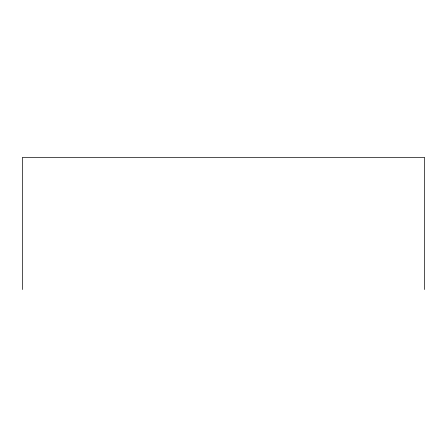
<?xml version="1.0" encoding="UTF-8"?>
<svg xmlns="http://www.w3.org/2000/svg" width="447" height="447" viewBox="0 0 447 447"><rect width="100%" height="100%" fill="white"/><g stroke="black" fill="none" stroke-linecap="round" stroke-linejoin="round"><path stroke-width="0.67" d="M424.65 289.533L424.65 157.467L22.35 157.467L22.35 289.533"/></g></svg>
